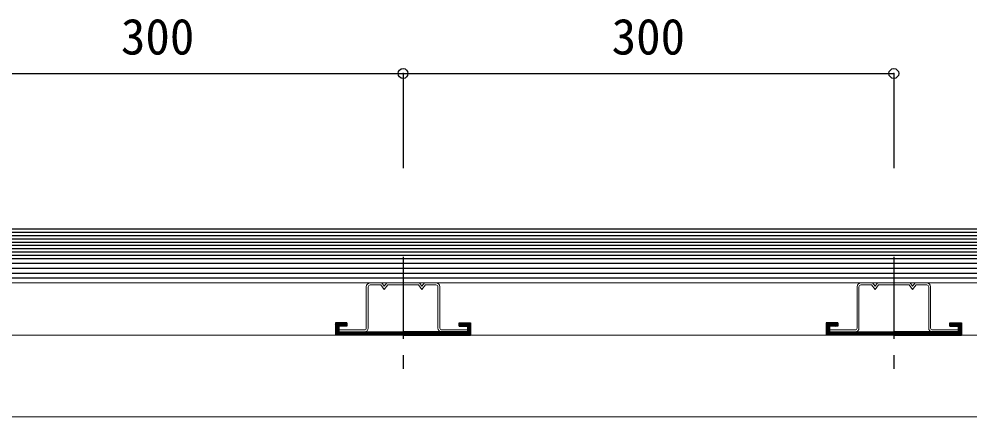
# Model space of a CAD drawing. Units: millimetres, scale not verified. Extents: x -2066 to 2059, y -1474 to 1400.
# Drawn here: x 1008 to 1590, y 475 to 719 of the extents above; entities that cross this region are included whole.
import ezdxf
from ezdxf.enums import TextEntityAlignment as Align

# ---------------------------------------------------------------- set-up
doc = ezdxf.new("R2010")
doc.units = ezdxf.units.MM
doc.header["$LTSCALE"] = 10
doc.header["$PDMODE"] = 32
doc.header["$PDSIZE"] = 6
doc.linetypes.add('CHAIN1', pattern=[8, 5, -1, 1, -1])
for name, color, linetype in [('0-0_中心線', 4, 'CHAIN1'), ('0-2_太線１', 3, 'Continuous'), ('0-3_太線２', 2, 'Continuous'), ('0-4_細線', 4, 'Continuous'), ('0-5_寸法', 4, 'Continuous')]:
    doc.layers.add(name, color=color, linetype=linetype)
doc.layers.add('0-1_中線', color=7, linetype='Continuous', lineweight=18)
doc.styles.add('ＭＳ ゴシック', font='')
doc.styles.get('ＭＳ ゴシック').set_extended_font_data('MS Gothic')

msp = doc.modelspace()

# ---------------------------------------------------------------- linework, layer by layer
at = {"layer": '0-0_中心線'}
for p, q in [((1243.24, 573.21), (1243.24, 504.84)), ((1543.24, 573.21), (1543.24, 504.84))]:
    msp.add_line(p, q, dxfattribs=at)
at = {"layer": '0-1_中線'}
for p, q in [((-31.76, 557.37), (2018.24, 557.37)), ((1220.74, 554.97), (1220.74, 529.77)), ((1221.94, 554.97), (1221.94, 529.77)), ((1223.14, 557.37), (1230.24, 557.37)), ((1229.64, 556.17), (1223.14, 556.17)), ((1263.34, 557.37), (1256.24, 557.37)), ((1256.84, 556.17), (1263.34, 556.17)), ((1264.54, 554.97), (1264.54, 529.77)), ((1265.74, 554.97), (1265.74, 529.77)), ((1520.74, 554.97), (1520.74, 529.77)), ((1521.94, 554.97), (1521.94, 529.77)), ((1523.14, 557.37), (1530.24, 557.37)), ((1529.64, 556.17), (1523.14, 556.17)), ((1563.34, 557.37), (1556.24, 557.37)), ((1556.84, 556.17), (1563.34, 556.17)), ((1564.54, 554.97), (1564.54, 529.77)), ((1565.74, 554.97), (1565.74, 529.77)), ((420.74, 525.37), (2018.24, 525.37)), ((1203.94, 528.57), (1203.94, 527.37)), ((1219.54, 528.57), (1203.94, 528.57)), ((1203.94, 527.37), (1219.54, 527.37)), ((1282.54, 527.37), (1266.94, 527.37)), ((1503.94, 528.57), (1503.94, 527.37)), ((1519.54, 528.57), (1503.94, 528.57)), ((1503.94, 527.37), (1519.54, 527.37)), ((1582.54, 527.37), (1566.94, 527.37)), ((388.24, 475.37), (1598.24, 475.37))]:
    msp.add_line(p, q, dxfattribs=at)
for points in [[(1229.64, 556.17), (1231.74, 553.37), (1233.84, 556.17), (1243.24, 556.17)], [(1230.24, 557.37), (1231.74, 555.37), (1233.24, 557.37), (1243.24, 557.37)], [(1256.24, 557.37), (1254.74, 555.37), (1253.24, 557.37), (1243.24, 557.37)], [(1256.84, 556.17), (1254.74, 553.37), (1252.64, 556.17), (1243.24, 556.17)], [(1529.64, 556.17), (1531.74, 553.37), (1533.84, 556.17), (1543.24, 556.17)], [(1530.24, 557.37), (1531.74, 555.37), (1533.24, 557.37), (1543.24, 557.37)], [(1556.24, 557.37), (1554.74, 555.37), (1553.24, 557.37), (1543.24, 557.37)], [(1556.84, 556.17), (1554.74, 553.37), (1552.64, 556.17), (1543.24, 556.17)], [(1266.94, 528.57), (1282.54, 528.57), (1282.54, 527.37)], [(1566.94, 528.57), (1582.54, 528.57), (1582.54, 527.37)]]:
    msp.add_lwpolyline(points, dxfattribs=at)
for centre, radius, start, end in [((1223.14, 554.97), 2.4, 90, 180), ((1223.14, 554.97), 1.2, 90, 180), ((1263.34, 554.97), 2.4, 0, 90), ((1263.34, 554.97), 1.2, 0, 90), ((1523.14, 554.97), 2.4, 90, 180), ((1523.14, 554.97), 1.2, 90, 180), ((1563.34, 554.97), 2.4, 0, 90), ((1563.34, 554.97), 1.2, 0, 90), ((1219.54, 529.77), 1.2, 270, 0), ((1219.54, 529.77), 2.4, 270, 0), ((1266.94, 529.77), 2.4, 180, 270), ((1266.94, 529.77), 1.2, 180, 270), ((1519.54, 529.77), 1.2, 270, 0), ((1519.54, 529.77), 2.4, 270, 0), ((1566.94, 529.77), 2.4, 180, 270), ((1566.94, 529.77), 1.2, 180, 270)]:
    msp.add_arc(centre, radius, start, end, dxfattribs=at)
at = {"layer": '0-2_太線１'}
for p, q in [((-31.76, 569.37), (2018.24, 569.37)), ((-31.76, 566.37), (2018.24, 566.37)), ((-31.76, 563.37), (2018.24, 563.37)), ((-31.76, 560.37), (2018.24, 560.37)), ((1208.94, 532.87), (1201.94, 532.87)), ((1201.94, 532.87), (1201.94, 525.37)), ((1201.94, 532.28), (1202.53, 532.87)), ((1201.94, 531.58), (1203.23, 532.87)), ((1201.94, 530.87), (1203.94, 532.87)), ((1201.94, 530.16), (1204.65, 532.87)), ((1201.94, 529.46), (1205.36, 532.87)), ((1201.94, 528.75), (1203.94, 530.75)), ((1201.94, 528.04), (1203.94, 530.04)), ((1201.94, 527.33), (1203.94, 529.33)), ((1204.06, 530.87), (1206.06, 532.87)), ((1204.77, 530.87), (1206.77, 532.87)), ((1205.48, 530.87), (1207.48, 532.87)), ((1206.18, 530.87), (1208.18, 532.87)), ((1206.89, 530.87), (1208.89, 532.87)), ((1207.6, 530.87), (1208.94, 532.21)), ((1208.31, 530.87), (1208.94, 531.51)), ((1277.54, 530.87), (1277.54, 532.87)), ((1277.54, 532.22), (1278.19, 532.87)), ((1277.54, 531.52), (1278.9, 532.87)), ((1277.6, 530.87), (1279.6, 532.87)), ((1278.31, 530.87), (1280.31, 532.87)), ((1279.02, 530.87), (1281.02, 532.87)), ((1279.72, 530.87), (1281.72, 532.87)), ((1280.43, 530.87), (1282.43, 532.87)), ((1280.59, 525.37), (1284.54, 529.32)), ((1281.14, 530.87), (1283.14, 532.87)), ((1281.84, 530.87), (1283.84, 532.87)), ((1282.54, 530.86), (1284.54, 532.86)), ((1282.54, 530.15), (1284.54, 532.15)), ((1282.54, 529.45), (1284.54, 531.45)), ((1282.54, 528.74), (1284.54, 530.74)), ((1282.56, 528.05), (1284.54, 530.03)), ((1508.94, 532.87), (1501.94, 532.87)), ((1501.94, 532.87), (1501.94, 525.37)), ((1501.94, 532.28), (1502.53, 532.87)), ((1501.94, 531.58), (1503.23, 532.87)), ((1501.94, 530.87), (1503.94, 532.87)), ((1501.94, 530.16), (1504.65, 532.87)), ((1501.94, 529.46), (1505.36, 532.87)), ((1501.94, 528.75), (1503.94, 530.75)), ((1501.94, 528.04), (1503.94, 530.04)), ((1501.94, 527.33), (1503.94, 529.33)), ((1504.06, 530.87), (1506.06, 532.87)), ((1504.77, 530.87), (1506.77, 532.87)), ((1505.48, 530.87), (1507.48, 532.87)), ((1506.18, 530.87), (1508.18, 532.87)), ((1506.89, 530.87), (1508.89, 532.87)), ((1507.6, 530.87), (1508.94, 532.21)), ((1508.31, 530.87), (1508.94, 531.51)), ((1577.54, 530.87), (1577.54, 532.87)), ((1577.54, 532.22), (1578.19, 532.87)), ((1577.54, 531.52), (1578.9, 532.87)), ((1577.6, 530.87), (1579.6, 532.87)), ((1578.31, 530.87), (1580.31, 532.87)), ((1579.02, 530.87), (1581.02, 532.87)), ((1579.72, 530.87), (1581.72, 532.87)), ((1580.43, 530.87), (1582.43, 532.87)), ((1580.59, 525.37), (1584.54, 529.32)), ((1581.14, 530.87), (1583.14, 532.87)), ((1581.84, 530.87), (1583.84, 532.87)), ((1582.54, 530.86), (1584.54, 532.86)), ((1582.54, 530.15), (1584.54, 532.15)), ((1582.54, 529.45), (1584.54, 531.45)), ((1582.54, 528.74), (1584.54, 530.74)), ((1582.56, 528.05), (1584.54, 530.03)), ((1201.94, 526.63), (1203.94, 528.63)), ((1201.94, 525.92), (1203.94, 527.92)), ((1243.24, 525.37), (1201.94, 525.37)), ((1202.1, 525.37), (1204.1, 527.37)), ((1202.81, 525.37), (1204.81, 527.37)), ((1203.51, 525.37), (1205.51, 527.37)), ((1203.94, 527.37), (1243.24, 527.37)), ((1204.22, 525.37), (1206.22, 527.37)), ((1204.93, 525.37), (1206.93, 527.37)), ((1205.63, 525.37), (1207.63, 527.37)), ((1206.34, 525.37), (1208.34, 527.37)), ((1207.05, 525.37), (1209.05, 527.37)), ((1207.76, 525.37), (1209.76, 527.37)), ((1208.46, 525.37), (1210.46, 527.37)), ((1209.17, 525.37), (1211.17, 527.37)), ((1209.88, 525.37), (1211.88, 527.37)), ((1210.58, 525.37), (1212.58, 527.37)), ((1211.29, 525.37), (1213.29, 527.37)), ((1212, 525.37), (1214, 527.37)), ((1212.71, 525.37), (1214.71, 527.37)), ((1213.41, 525.37), (1215.41, 527.37)), ((1214.12, 525.37), (1216.12, 527.37)), ((1214.83, 525.37), (1216.83, 527.37)), ((1215.53, 525.37), (1217.53, 527.37)), ((1216.24, 525.37), (1218.24, 527.37)), ((1216.95, 525.37), (1218.95, 527.37)), ((1217.66, 525.37), (1219.66, 527.37)), ((1218.36, 525.37), (1220.36, 527.37)), ((1219.07, 525.37), (1221.07, 527.37)), ((1219.78, 525.37), (1221.78, 527.37)), ((1220.48, 525.37), (1222.48, 527.37)), ((1221.19, 525.37), (1223.19, 527.37)), ((1221.9, 525.37), (1223.9, 527.37)), ((1222.6, 525.37), (1224.6, 527.37)), ((1223.31, 525.37), (1225.31, 527.37)), ((1224.02, 525.37), (1226.02, 527.37)), ((1224.73, 525.37), (1226.73, 527.37)), ((1225.43, 525.37), (1227.43, 527.37)), ((1226.14, 525.37), (1228.14, 527.37)), ((1226.85, 525.37), (1228.85, 527.37)), ((1227.55, 525.37), (1229.55, 527.37)), ((1228.26, 525.37), (1230.26, 527.37)), ((1228.97, 525.37), (1230.97, 527.37)), ((1229.68, 525.37), (1231.68, 527.37)), ((1230.38, 525.37), (1232.38, 527.37)), ((1231.09, 525.37), (1233.09, 527.37)), ((1231.8, 525.37), (1233.8, 527.37)), ((1232.5, 525.37), (1234.5, 527.37)), ((1233.21, 525.37), (1235.21, 527.37)), ((1233.92, 525.37), (1235.92, 527.37)), ((1234.63, 525.37), (1236.63, 527.37)), ((1235.33, 525.37), (1237.33, 527.37)), ((1236.04, 525.37), (1238.04, 527.37)), ((1236.75, 525.37), (1238.75, 527.37)), ((1237.45, 525.37), (1239.45, 527.37)), ((1238.16, 525.37), (1240.16, 527.37)), ((1238.87, 525.37), (1240.87, 527.37)), ((1239.58, 525.37), (1241.58, 527.37)), ((1240.28, 525.37), (1242.28, 527.37)), ((1240.99, 525.37), (1242.99, 527.37)), ((1241.7, 525.37), (1243.7, 527.37)), ((1242.4, 525.37), (1244.4, 527.37)), ((1243.11, 525.37), (1245.11, 527.37)), ((1282.54, 527.37), (1243.24, 527.37)), ((1243.24, 525.37), (1284.54, 525.37)), ((1243.82, 525.37), (1245.82, 527.37)), ((1244.53, 525.37), (1246.53, 527.37)), ((1245.23, 525.37), (1247.23, 527.37)), ((1245.94, 525.37), (1247.94, 527.37)), ((1246.65, 525.37), (1248.65, 527.37)), ((1247.35, 525.37), (1249.35, 527.37)), ((1248.06, 525.37), (1250.06, 527.37)), ((1248.77, 525.37), (1250.77, 527.37)), ((1249.47, 525.37), (1251.47, 527.37)), ((1250.18, 525.37), (1252.18, 527.37)), ((1250.89, 525.37), (1252.89, 527.37)), ((1251.6, 525.37), (1253.6, 527.37)), ((1252.3, 525.37), (1254.3, 527.37)), ((1253.01, 525.37), (1255.01, 527.37)), ((1253.72, 525.37), (1255.72, 527.37)), ((1254.42, 525.37), (1256.42, 527.37)), ((1255.13, 525.37), (1257.13, 527.37)), ((1255.84, 525.37), (1257.84, 527.37)), ((1256.55, 525.37), (1258.55, 527.37)), ((1257.25, 525.37), (1259.25, 527.37)), ((1257.96, 525.37), (1259.96, 527.37)), ((1258.67, 525.37), (1260.67, 527.37)), ((1259.37, 525.37), (1261.37, 527.37)), ((1260.08, 525.37), (1262.08, 527.37)), ((1260.79, 525.37), (1262.79, 527.37)), ((1261.5, 525.37), (1263.5, 527.37)), ((1262.2, 525.37), (1264.2, 527.37)), ((1262.91, 525.37), (1264.91, 527.37)), ((1263.62, 525.37), (1265.62, 527.37)), ((1264.32, 525.37), (1266.32, 527.37)), ((1265.03, 525.37), (1267.03, 527.37)), ((1265.74, 525.37), (1267.74, 527.37)), ((1266.45, 525.37), (1268.45, 527.37)), ((1267.15, 525.37), (1269.15, 527.37)), ((1267.86, 525.37), (1269.86, 527.37)), ((1268.57, 525.37), (1270.57, 527.37)), ((1269.27, 525.37), (1271.27, 527.37)), ((1269.98, 525.37), (1271.98, 527.37)), ((1270.69, 525.37), (1272.69, 527.37)), ((1271.4, 525.37), (1273.4, 527.37)), ((1272.1, 525.37), (1274.1, 527.37)), ((1272.81, 525.37), (1274.81, 527.37)), ((1273.52, 525.37), (1275.52, 527.37)), ((1274.22, 525.37), (1276.22, 527.37)), ((1274.93, 525.37), (1276.93, 527.37)), ((1275.64, 525.37), (1277.64, 527.37)), ((1276.34, 525.37), (1278.34, 527.37)), ((1277.05, 525.37), (1279.05, 527.37)), ((1277.76, 525.37), (1279.76, 527.37)), ((1278.47, 525.37), (1280.47, 527.37)), ((1279.17, 525.37), (1281.17, 527.37)), ((1279.88, 525.37), (1281.88, 527.37)), ((1281.29, 525.37), (1284.54, 528.62)), ((1282, 525.37), (1284.54, 527.91)), ((1282.54, 528.07), (1282.54, 527.37)), ((1282.71, 525.37), (1284.54, 527.2)), ((1283.42, 525.37), (1284.54, 526.5)), ((1284.12, 525.37), (1284.54, 525.79)), ((1501.94, 526.63), (1503.94, 528.63)), ((1501.94, 525.92), (1503.94, 527.92)), ((1543.24, 525.37), (1501.94, 525.37)), ((1502.1, 525.37), (1504.1, 527.37)), ((1502.81, 525.37), (1504.81, 527.37)), ((1503.51, 525.37), (1505.51, 527.37)), ((1503.94, 527.37), (1543.24, 527.37)), ((1504.22, 525.37), (1506.22, 527.37)), ((1504.93, 525.37), (1506.93, 527.37)), ((1505.63, 525.37), (1507.63, 527.37)), ((1506.34, 525.37), (1508.34, 527.37)), ((1507.05, 525.37), (1509.05, 527.37)), ((1507.76, 525.37), (1509.76, 527.37)), ((1508.46, 525.37), (1510.46, 527.37)), ((1509.17, 525.37), (1511.17, 527.37)), ((1509.88, 525.37), (1511.88, 527.37)), ((1510.58, 525.37), (1512.58, 527.37)), ((1511.29, 525.37), (1513.29, 527.37)), ((1512, 525.37), (1514, 527.37)), ((1512.71, 525.37), (1514.71, 527.37)), ((1513.41, 525.37), (1515.41, 527.37)), ((1514.12, 525.37), (1516.12, 527.37)), ((1514.83, 525.37), (1516.83, 527.37)), ((1515.53, 525.37), (1517.53, 527.37)), ((1516.24, 525.37), (1518.24, 527.37)), ((1516.95, 525.37), (1518.95, 527.37)), ((1517.66, 525.37), (1519.66, 527.37)), ((1518.36, 525.37), (1520.36, 527.37)), ((1519.07, 525.37), (1521.07, 527.37)), ((1519.78, 525.37), (1521.78, 527.37)), ((1520.48, 525.37), (1522.48, 527.37)), ((1521.19, 525.37), (1523.19, 527.37)), ((1521.9, 525.37), (1523.9, 527.37)), ((1522.6, 525.37), (1524.6, 527.37)), ((1523.31, 525.37), (1525.31, 527.37)), ((1524.02, 525.37), (1526.02, 527.37)), ((1524.73, 525.37), (1526.73, 527.37)), ((1525.43, 525.37), (1527.43, 527.37)), ((1526.14, 525.37), (1528.14, 527.37)), ((1526.85, 525.37), (1528.85, 527.37)), ((1527.55, 525.37), (1529.55, 527.37)), ((1528.26, 525.37), (1530.26, 527.37)), ((1528.97, 525.37), (1530.97, 527.37)), ((1529.68, 525.37), (1531.68, 527.37)), ((1530.38, 525.37), (1532.38, 527.37)), ((1531.09, 525.37), (1533.09, 527.37)), ((1531.8, 525.37), (1533.8, 527.37)), ((1532.5, 525.37), (1534.5, 527.37)), ((1533.21, 525.37), (1535.21, 527.37)), ((1533.92, 525.37), (1535.92, 527.37)), ((1534.63, 525.37), (1536.63, 527.37)), ((1535.33, 525.37), (1537.33, 527.37)), ((1536.04, 525.37), (1538.04, 527.37)), ((1536.75, 525.37), (1538.75, 527.37)), ((1537.45, 525.37), (1539.45, 527.37)), ((1538.16, 525.37), (1540.16, 527.37)), ((1538.87, 525.37), (1540.87, 527.37)), ((1539.58, 525.37), (1541.58, 527.37)), ((1540.28, 525.37), (1542.28, 527.37)), ((1540.99, 525.37), (1542.99, 527.37)), ((1541.7, 525.37), (1543.7, 527.37)), ((1542.4, 525.37), (1544.4, 527.37)), ((1543.11, 525.37), (1545.11, 527.37)), ((1582.54, 527.37), (1543.24, 527.37)), ((1543.24, 525.37), (1584.54, 525.37)), ((1543.82, 525.37), (1545.82, 527.37)), ((1544.53, 525.37), (1546.53, 527.37)), ((1545.23, 525.37), (1547.23, 527.37)), ((1545.94, 525.37), (1547.94, 527.37)), ((1546.65, 525.37), (1548.65, 527.37)), ((1547.35, 525.37), (1549.35, 527.37)), ((1548.06, 525.37), (1550.06, 527.37)), ((1548.77, 525.37), (1550.77, 527.37)), ((1549.47, 525.37), (1551.47, 527.37)), ((1550.18, 525.37), (1552.18, 527.37)), ((1550.89, 525.37), (1552.89, 527.37)), ((1551.6, 525.37), (1553.6, 527.37)), ((1552.3, 525.37), (1554.3, 527.37)), ((1553.01, 525.37), (1555.01, 527.37)), ((1553.72, 525.37), (1555.72, 527.37)), ((1554.42, 525.37), (1556.42, 527.37)), ((1555.13, 525.37), (1557.13, 527.37)), ((1555.84, 525.37), (1557.84, 527.37)), ((1556.55, 525.37), (1558.55, 527.37)), ((1557.25, 525.37), (1559.25, 527.37)), ((1557.96, 525.37), (1559.96, 527.37)), ((1558.67, 525.37), (1560.67, 527.37)), ((1559.37, 525.37), (1561.37, 527.37)), ((1560.08, 525.37), (1562.08, 527.37)), ((1560.79, 525.37), (1562.79, 527.37)), ((1561.5, 525.37), (1563.5, 527.37)), ((1562.2, 525.37), (1564.2, 527.37)), ((1562.91, 525.37), (1564.91, 527.37)), ((1563.62, 525.37), (1565.62, 527.37)), ((1564.32, 525.37), (1566.32, 527.37)), ((1565.03, 525.37), (1567.03, 527.37)), ((1565.74, 525.37), (1567.74, 527.37)), ((1566.45, 525.37), (1568.45, 527.37)), ((1567.15, 525.37), (1569.15, 527.37)), ((1567.86, 525.37), (1569.86, 527.37)), ((1568.57, 525.37), (1570.57, 527.37)), ((1569.27, 525.37), (1571.27, 527.37)), ((1569.98, 525.37), (1571.98, 527.37)), ((1570.69, 525.37), (1572.69, 527.37)), ((1571.4, 525.37), (1573.4, 527.37)), ((1572.1, 525.37), (1574.1, 527.37)), ((1572.81, 525.37), (1574.81, 527.37)), ((1573.52, 525.37), (1575.52, 527.37)), ((1574.22, 525.37), (1576.22, 527.37)), ((1574.93, 525.37), (1576.93, 527.37)), ((1575.64, 525.37), (1577.64, 527.37)), ((1576.34, 525.37), (1578.34, 527.37)), ((1577.05, 525.37), (1579.05, 527.37)), ((1577.76, 525.37), (1579.76, 527.37)), ((1578.47, 525.37), (1580.47, 527.37)), ((1579.17, 525.37), (1581.17, 527.37)), ((1579.88, 525.37), (1581.88, 527.37)), ((1581.29, 525.37), (1584.54, 528.62)), ((1582, 525.37), (1584.54, 527.91)), ((1582.54, 528.07), (1582.54, 527.37)), ((1582.71, 525.37), (1584.54, 527.2)), ((1583.42, 525.37), (1584.54, 526.5)), ((1584.12, 525.37), (1584.54, 525.79))]:
    msp.add_line(p, q, dxfattribs=at)
for points in [[(1208.94, 532.87), (1208.94, 530.87), (1203.94, 530.87), (1203.94, 527.37)], [(1277.54, 532.87), (1284.54, 532.87), (1284.54, 525.37)], [(1277.54, 530.87), (1282.53, 530.87), (1282.54, 530.87), (1282.54, 528.07)], [(1508.94, 532.87), (1508.94, 530.87), (1503.94, 530.87), (1503.94, 527.37)], [(1577.54, 532.87), (1584.54, 532.87), (1584.54, 525.37)], [(1577.54, 530.87), (1582.53, 530.87), (1582.54, 530.87), (1582.54, 528.07)]]:
    msp.add_lwpolyline(points, dxfattribs=at)
at = {"layer": '0-3_太線２'}
for p, q in [((-31.76, 590.37), (2018.24, 590.37)), ((-31.76, 572.37), (2018.24, 572.37))]:
    msp.add_line(p, q, dxfattribs=at)
at = {"layer": '0-4_細線'}
for p, q in [((-31.76, 588.37), (2018.24, 588.37)), ((-31.76, 586.37), (2018.24, 586.37)), ((-31.76, 584.37), (2018.24, 584.37)), ((-31.76, 582.37), (2018.24, 582.37)), ((-31.76, 580.37), (2018.24, 580.37)), ((-31.76, 578.37), (2018.24, 578.37)), ((-31.76, 576.37), (2018.24, 576.37)), ((-31.76, 574.37), (2018.24, 574.37))]:
    msp.add_line(p, q, dxfattribs=at)
at = {"layer": '0-5_寸法'}
for p, q in [((943.24, 685.41), (1243.24, 685.41)), ((1243.24, 685.41), (1243.24, 627.42)), ((1243.24, 685.41), (1543.24, 685.41)), ((1543.24, 685.41), (1543.24, 627.42))]:
    msp.add_line(p, q, dxfattribs=at)
at = {"layer": '0-5_寸法', "color": 7}
for p in [(1243.24, 685.41), (1543.24, 685.41)]:
    msp.add_point(p, dxfattribs=at)

# ---------------------------------------------------------------- texts
at = {"layer": '0-5_寸法', "color": 7, "style": 'ＭＳ ゴシック'}
for p in [(1070.74, 690.41), (1370.74, 690.41)]:
    msp.add_text('300', height=21.99, dxfattribs=at).set_placement(p, align=Align.BOTTOM_LEFT)

doc.saveas('drawing.dxf')
